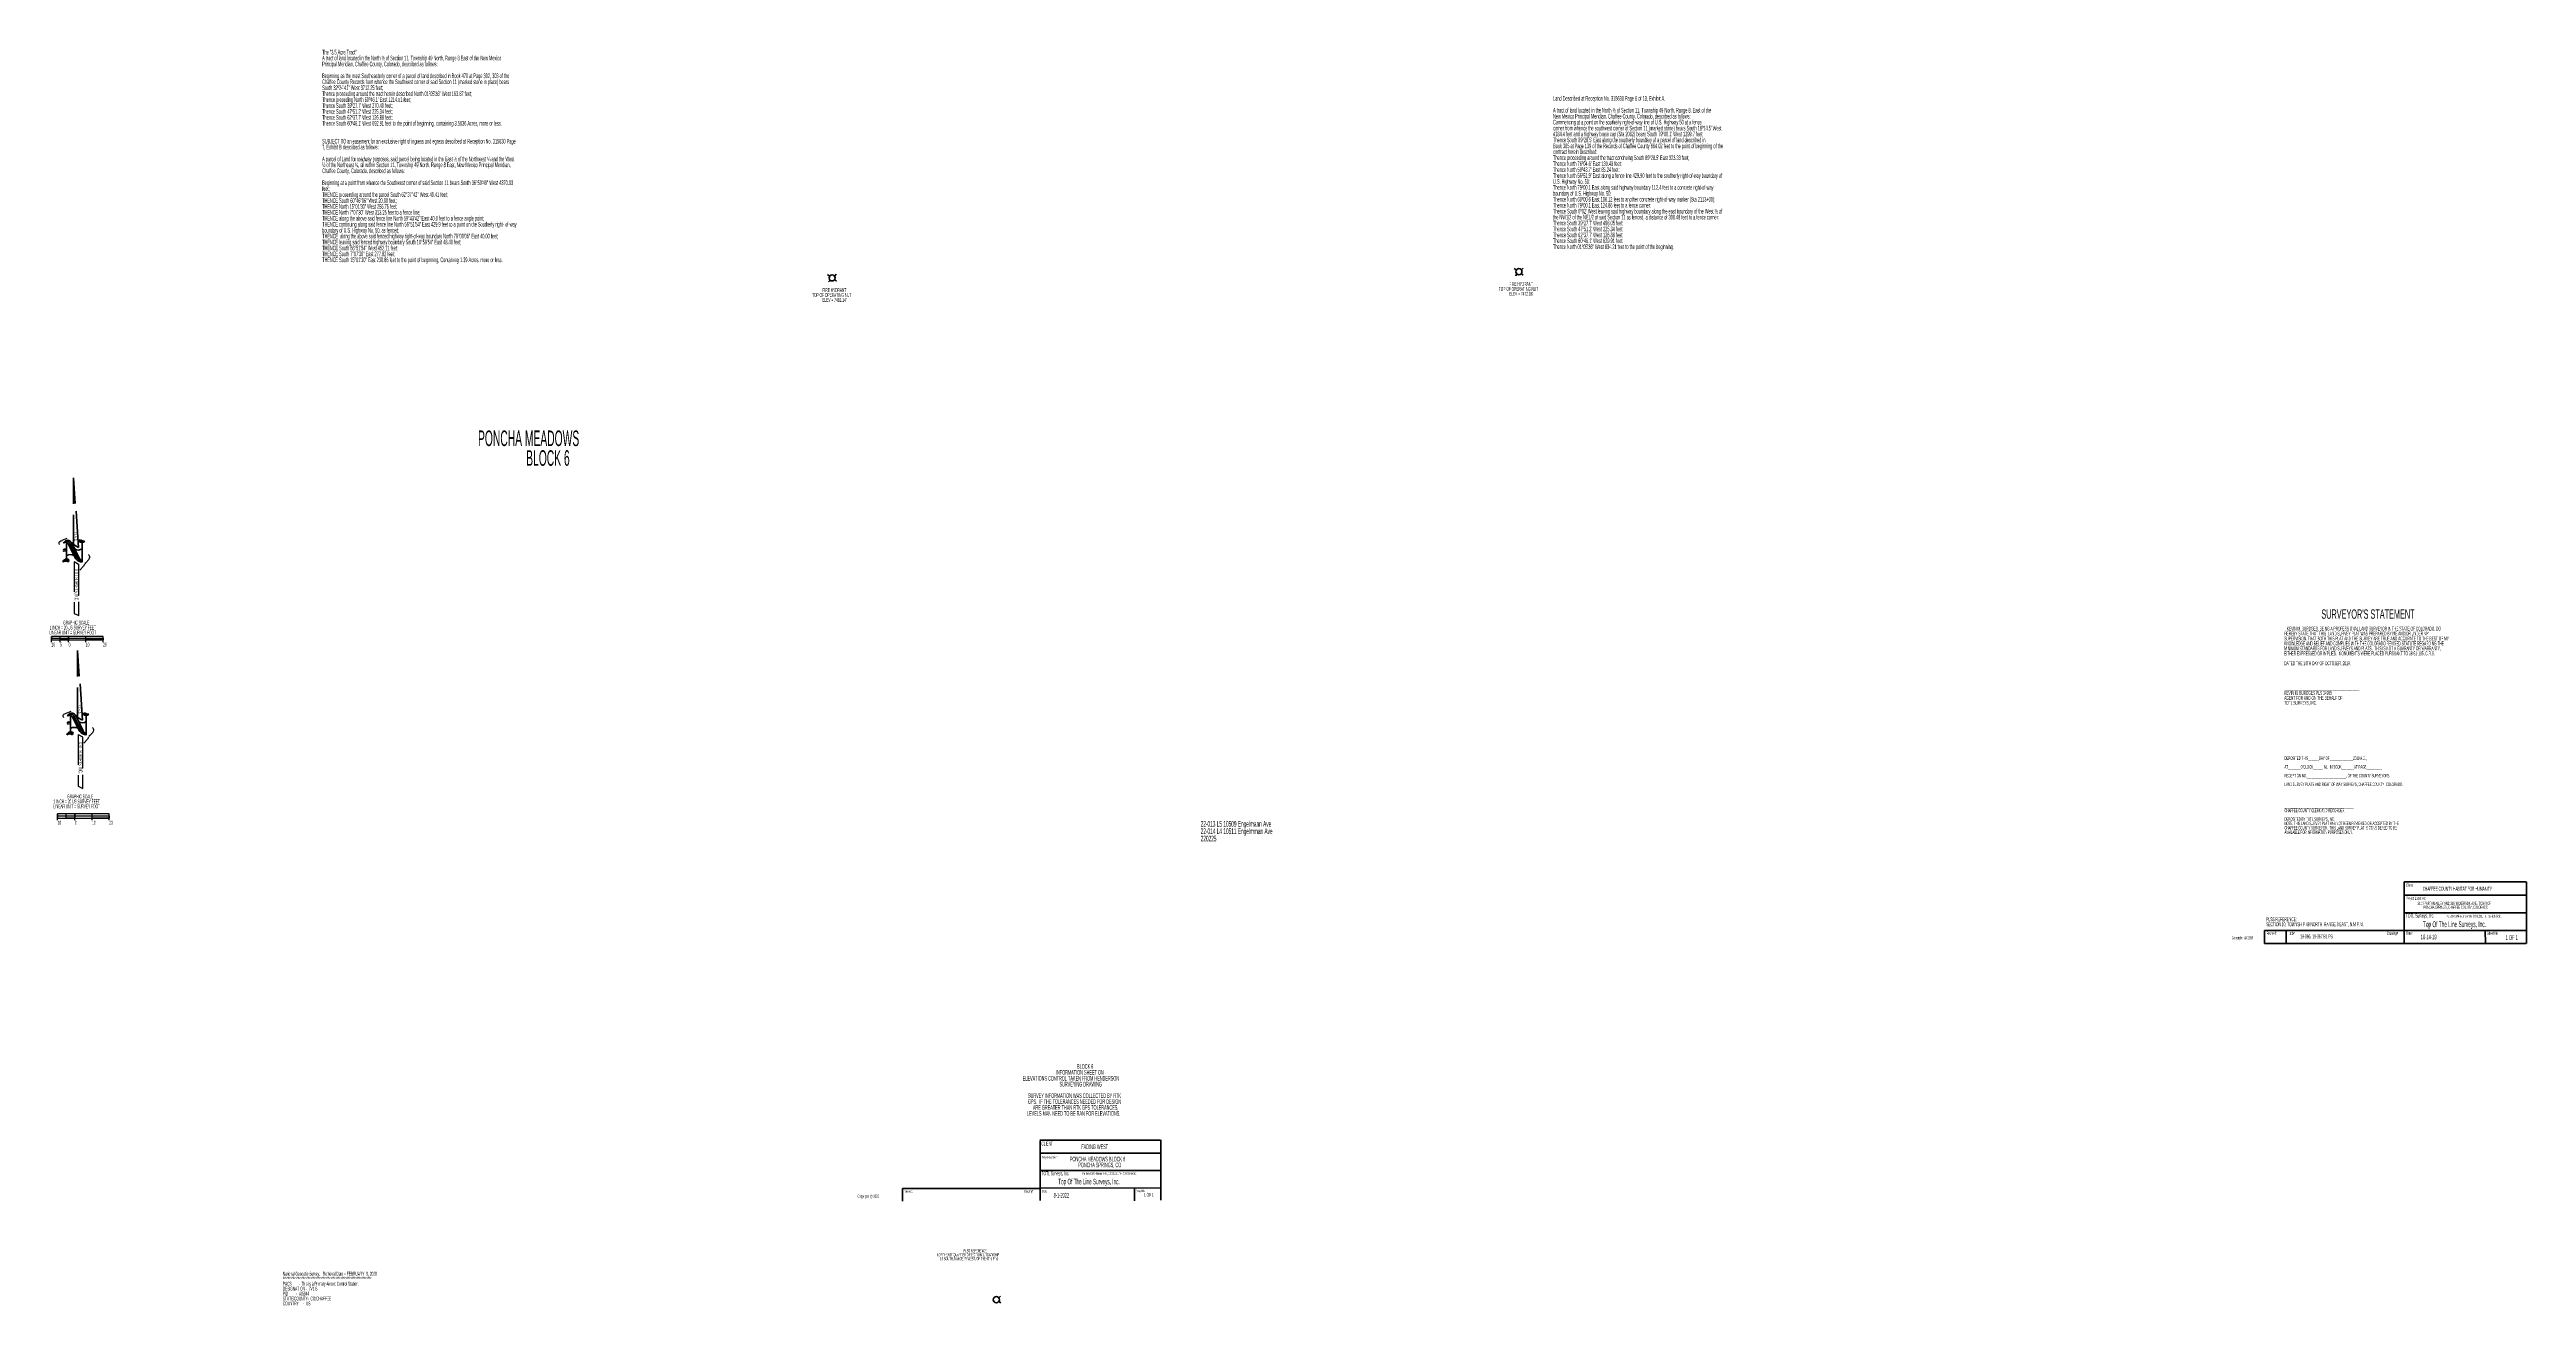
# Model space of a CAD drawing. Extents: x 2835785 to 2851632, y 1243954 to 1251877.
# Drawn here: x 2847688 to 2849847, y 1246560 to 1247655 of the extents above; entities that cross this region are included whole.
import ezdxf

# ---------------------------------------------------------------- set-up
doc = ezdxf.new("R2010")
doc.units = 0
doc.header["$MEASUREMENT"] = 0
for name, color, linetype, true_color in [('Dot_Layer', 7, 'Continuous', 0x000000), ('Layout', 5, 'Continuous', 0x0000ff), ('table', 4, 'Continuous', 0x00ffff), ('Text', 5, 'Continuous', 0x0000ff)]:
    doc.layers.add(name, color=color, linetype=linetype, true_color=true_color)

msp = doc.modelspace()

# ---------------------------------------------------------------- linework, layer by layer
at = {"layer": 'Dot_Layer', "color": 18, "linetype": 'ByBlock', "lineweight": 25, "ltscale": 30, "true_color": 0x000000}
for p, q in [((2847709.8, 1247208.5), (2847713.5, 1247206.3)), ((2847713.3, 1247057.9), (2847717, 1247055.7))]:
    msp.add_line(p, q, dxfattribs=at)
at = {"layer": 'Layout', "color": 18, "linetype": 'ByBlock', "lineweight": 50, "ltscale": 30, "true_color": 0x000000}
for p, q in [((2848372.4, 1247457.5), (2848373.8, 1247459)), ((2848966.1, 1247462.9), (2848964.6, 1247464)), ((2848966.8, 1247459), (2848965.6, 1247457.6)), ((2848970.8, 1247462.8), (2848972.2, 1247464.3)), ((2848970.9, 1247459.4), (2848972.4, 1247458.3)), ((2848367.6, 1247457.5), (2848366.2, 1247458.7)), ((2848368.3, 1247453.6), (2848367.1, 1247452.3)), ((2848372.4, 1247454.1), (2848374, 1247452.9)), ((2848515.5, 1246566.8), (2848516.9, 1246568.3)), ((2848515.6, 1246563.4), (2848517.1, 1246562.3))]:
    msp.add_line(p, q, dxfattribs=at)
at = {"layer": 'Layout', "color": 5, "linetype": 'ByBlock', "lineweight": 50, "ltscale": 30, "true_color": 0x0000ff}
for p, q in [((2847709.1, 1247258.9), (2847709.1, 1247281.6)), ((2847709.2, 1247281.3), (2847710.7, 1247259.2)), ((2847709.1, 1247223.3), (2847709.1, 1247249.3)), ((2847711.4, 1247252.5), (2847713.5, 1247220.9)), ((2847703.1, 1247225.1), (2847703.1, 1247210.7)), ((2847704.5, 1247224), (2847711.1, 1247210.9)), ((2847706.2, 1247224.1), (2847712.5, 1247211.4)), ((2847707.9, 1247224.3), (2847713.7, 1247212.1)), ((2847713.5, 1247220.8), (2847709.2, 1247223.3)), ((2847716.8, 1247225.3), (2847716.8, 1247208.3)), ((2847712.6, 1247108.3), (2847712.6, 1247131)), ((2847712.7, 1247130.7), (2847714.2, 1247108.6)), ((2847712.6, 1247072.7), (2847712.6, 1247098.7)), ((2847714.9, 1247101.9), (2847717, 1247070.3)), ((2847706.6, 1247074.5), (2847706.6, 1247060.1)), ((2847708, 1247073.4), (2847714.6, 1247060.3)), ((2847709.7, 1247073.5), (2847716, 1247060.8)), ((2847711.4, 1247073.7), (2847717.2, 1247061.5)), ((2847717, 1247070.2), (2847712.7, 1247072.7)), ((2847720.3, 1247074.6), (2847720.3, 1247057.6))]:
    msp.add_line(p, q, dxfattribs=at)
at = {"layer": 'Layout', "color": 5, "linetype": 'ByBlock', "lineweight": 25, "ltscale": 30, "true_color": 0x0000ff}
for p, q in [((2847696.6, 1247225), (2847696.7, 1247225.4)), ((2847696.6, 1247224.6), (2847696.6, 1247225)), ((2847697, 1247223.5), (2847696.6, 1247224.5)), ((2847696.7, 1247225.4), (2847696.9, 1247225.8)), ((2847696.9, 1247225.8), (2847697.3, 1247226.1)), ((2847697.3, 1247223.3), (2847697.1, 1247223.4)), ((2847697.3, 1247226.1), (2847698.1, 1247226.5)), ((2847698.2, 1247226.5), (2847699.2, 1247226.9)), ((2847699.2, 1247227.1), (2847703.7, 1247228.8)), ((2847714.2, 1247226.2), (2847715, 1247227.7)), ((2847705.2, 1247210.1), (2847704.7, 1247208.2)), ((2847709.8, 1247208.4), (2847709.8, 1247182.1)), ((2847713.6, 1247206.2), (2847713.6, 1247179.1)), ((2847717.8, 1247204.4), (2847714.6, 1247200.9)), ((2847718.2, 1247205), (2847717.8, 1247204.4)), ((2847718.6, 1247205.6), (2847718.2, 1247205)), ((2847718.4, 1247205.3), (2847719.1, 1247206.5)), ((2847719.3, 1247206.6), (2847719.8, 1247207.4)), ((2847719.9, 1247207.5), (2847722.4, 1247210.3)), ((2847722.2, 1247214.6), (2847722.6, 1247214.3)), ((2847722.7, 1247211.2), (2847722.2, 1247210)), ((2847722.6, 1247214.2), (2847722.9, 1247213.7)), ((2847723, 1247212.2), (2847722.7, 1247211.2)), ((2847722.9, 1247213.7), (2847723.1, 1247212.9)), ((2847723.1, 1247212.8), (2847723, 1247212.2)), ((2847709.8, 1247173.2), (2847709.8, 1247163.4)), ((2847709.8, 1247163.4), (2847713.8, 1247161.4)), ((2847713.8, 1247161.4), (2847713.8, 1247173.3)), ((2847700.1, 1247074.4), (2847700.2, 1247074.8)), ((2847700.1, 1247074), (2847700.1, 1247074.4)), ((2847700.5, 1247072.8), (2847700.1, 1247073.9)), ((2847700.2, 1247074.8), (2847700.4, 1247075.2)), ((2847700.4, 1247075.2), (2847700.8, 1247075.4)), ((2847700.8, 1247072.6), (2847700.6, 1247072.8)), ((2847700.8, 1247075.4), (2847701.6, 1247075.9)), ((2847701.7, 1247075.9), (2847702.7, 1247076.3)), ((2847702.7, 1247076.4), (2847707.2, 1247078.2)), ((2847717.7, 1247075.5), (2847718.5, 1247077.1)), ((2847708.7, 1247059.5), (2847708.2, 1247057.6)), ((2847713.3, 1247057.8), (2847713.3, 1247031.5)), ((2847717.1, 1247055.6), (2847717.1, 1247028.5)), ((2847721.3, 1247053.8), (2847718.1, 1247050.2)), ((2847721.7, 1247054.4), (2847721.3, 1247053.8)), ((2847722.1, 1247054.9), (2847721.7, 1247054.4)), ((2847721.9, 1247054.7), (2847722.6, 1247055.9)), ((2847722.8, 1247056), (2847723.3, 1247056.8)), ((2847723.4, 1247056.8), (2847725.9, 1247059.6)), ((2847725.7, 1247063.9), (2847726.1, 1247063.6)), ((2847726.2, 1247060.5), (2847725.7, 1247059.4)), ((2847726.1, 1247063.6), (2847726.4, 1247063.1)), ((2847726.5, 1247061.6), (2847726.2, 1247060.5)), ((2847726.4, 1247063.1), (2847726.6, 1247062.3)), ((2847726.6, 1247062.2), (2847726.5, 1247061.6)), ((2847713.3, 1247022.5), (2847713.3, 1247012.8)), ((2847713.3, 1247012.8), (2847717.3, 1247010.8)), ((2847717.3, 1247010.8), (2847717.3, 1247022.7))]:
    msp.add_line(p, q, dxfattribs=at)
at = {"layer": 'Layout', "color": 5, "linetype": 'ByBlock', "ltscale": 30, "true_color": 0x0000ff}
for p, q in [((2847689.9, 1247138.3), (2847689.9, 1247143.2)), ((2847689.9, 1247140.2), (2847689.9, 1247143.2)), ((2847689.9, 1247141.7), (2847734.9, 1247141.7)), ((2847697.4, 1247138.3), (2847697.4, 1247143.2)), ((2847697.4, 1247140.2), (2847697.4, 1247143.2)), ((2847704.9, 1247138.3), (2847704.9, 1247143.2)), ((2847704.9, 1247140.2), (2847704.9, 1247143.2)), ((2847719.9, 1247138.3), (2847719.9, 1247143.2)), ((2847734.9, 1247138.3), (2847734.9, 1247143.2)), ((2847695.3, 1246983), (2847695.3, 1246988.8)), ((2847695.3, 1246984.8), (2847695.3, 1246988.8)), ((2847695.3, 1246986.8), (2847740.3, 1246986.8)), ((2847702.8, 1246984.8), (2847702.8, 1246988.8)), ((2847710.3, 1246983), (2847710.3, 1246988.8)), ((2847710.3, 1246984.8), (2847710.3, 1246988.8)), ((2847725.3, 1246983), (2847725.3, 1246988.8)), ((2847740.3, 1246983), (2847740.3, 1246988.8))]:
    msp.add_line(p, q, dxfattribs=at)
at = {"layer": 'Layout', "color": 5, "linetype": 'ByBlock', "lineweight": 80, "ltscale": 30, "true_color": 0x0000ff}
for p, q in [((2849846.3, 1246929.4), (2849739.9, 1246929.4)), ((2849739.9, 1246929.4), (2849739.9, 1246875.6)), ((2849846.5, 1246875.6), (2849846.5, 1246929.3)), ((2849846.3, 1246917.8), (2849739.9, 1246917.8)), ((2849846.3, 1246902.5), (2849739.9, 1246902.5)), ((2849695, 1246887.1), (2849618.4, 1246887.1)), ((2849618.4, 1246887.1), (2849618.4, 1246875.6)), ((2849637.3, 1246875.3), (2849637.3, 1246886.8)), ((2849739.9, 1246887.1), (2849694.4, 1246887.1)), ((2849846.6, 1246887.1), (2849739.9, 1246887.1)), ((2849810.8, 1246875.6), (2849810.7, 1246887.1)), ((2849618.4, 1246875.6), (2849694.4, 1246875.6)), ((2849694.4, 1246875.6), (2849739.9, 1246875.6)), ((2849739.9, 1246875.6), (2849846.3, 1246875.6)), ((2848656.1, 1246704.3), (2848551.1, 1246704.3)), ((2848551.5, 1246703.5), (2848551.4, 1246651.5)), ((2848656.6, 1246652), (2848656.6, 1246704.5)), ((2848656.2, 1246692.8), (2848551.2, 1246692.8)), ((2848507.1, 1246662.2), (2848431.5, 1246662.2)), ((2848431.5, 1246662.2), (2848431.5, 1246651)), ((2848551.5, 1246662.2), (2848506.5, 1246662.2)), ((2848656.2, 1246677.8), (2848551.2, 1246677.8)), ((2848656.5, 1246662.8), (2848551.2, 1246662.4)), ((2848633.7, 1246651.4), (2848633.6, 1246662.6))]:
    msp.add_line(p, q, dxfattribs=at)
at = {"layer": 'Layout', "color": 5, "linetype": 'ByBlock', "ltscale": 30, "true_color": 0x0000ff}
for points in [[(2847689.9, 1247140.2), (2847734.9, 1247140.2), (2847734.9, 1247143.2), (2847689.9, 1247143.2), (2847689.9, 1247140.2)], [(2847689.9, 1247141.7), (2847697.4, 1247141.7), (2847697.4, 1247143.2), (2847689.9, 1247143.2), (2847689.9, 1247141.7)], [(2847697.4, 1247141.7), (2847704.9, 1247141.7), (2847704.9, 1247140.2), (2847697.4, 1247140.2), (2847697.4, 1247141.7)], [(2847704.9, 1247141.7), (2847719.9, 1247141.7), (2847719.9, 1247143.2), (2847704.9, 1247143.2), (2847704.9, 1247141.7)], [(2847719.9, 1247141.7), (2847734.9, 1247141.7), (2847734.9, 1247140.2), (2847719.9, 1247140.2), (2847719.9, 1247141.7)], [(2847695.3, 1246984.8), (2847740.3, 1246984.8), (2847740.3, 1246988.8), (2847695.3, 1246988.8), (2847695.3, 1246984.8)], [(2847695.3, 1246986.8), (2847702.8, 1246986.8), (2847702.8, 1246988.8), (2847695.3, 1246988.8), (2847695.3, 1246986.8)], [(2847702.8, 1246986.8), (2847710.3, 1246986.8), (2847710.3, 1246984.8), (2847702.8, 1246984.8), (2847702.8, 1246986.8)], [(2847710.3, 1246986.8), (2847725.3, 1246986.8), (2847725.3, 1246988.8), (2847710.3, 1246988.8), (2847710.3, 1246986.8)], [(2847725.3, 1246986.8), (2847740.3, 1246986.8), (2847740.3, 1246984.8), (2847725.3, 1246984.8), (2847725.3, 1246986.8)]]:
    msp.add_lwpolyline(points, dxfattribs=at)
at = {"layer": 'Layout', "color": 18, "linetype": 'ByBlock', "lineweight": 50, "ltscale": 30, "true_color": 0x000000}
for centre in [(2848968.6, 1247461.2), (2848370.2, 1247455.8), (2848513.3, 1246565.2)]:
    msp.add_circle(centre, 2.66, dxfattribs=at)
at = {"layer": 'Layout', "color": 5, "linetype": 'ByBlock', "lineweight": 50, "ltscale": 30, "true_color": 0x0000ff}
for centre, radius, start, end in [((2847705.8, 1247221.8), 6.08, 122.9934, 153.5057), ((2847703.2, 1247222.8), 3.31, 23.7858, 149.2587), ((2847702.2, 1247222.7), 2.62, 30.8007, 136.0702), ((2847703.9, 1247223), 4.11, 79.4895, 110.4107), ((2847702.4, 1247220.9), 6.57, 31.7455, 69.9288), ((2847716.5, 1247228.8), 3.54, 228.1797, 312.632), ((2847717.3, 1247229.6), 3.81, 224.9575, 295.0171), ((2847718.6, 1247230.9), 4.75, 222.4226, 274.4377), ((2847703.2, 1247207.2), 3.54, 56.3207, 163.4018), ((2847702.3, 1247204.1), 4.79, 59.4021, 121.0317), ((2847703, 1247206), 3.81, 58.11, 144.1977), ((2847706.3, 1247207.1), 7.5, 63.7832, 115.6677), ((2847713.3, 1247224.5), 5.89, 237.7244, 306.5077), ((2847716.5, 1247215), 6.76, 217.2673, 272.7345), ((2847719.8, 1247216.9), 9.11, 216.5471, 250.3648), ((2847729, 1247221.3), 17.8, 211.1163, 226.9444), ((2847709.3, 1247071.1), 6.08, 122.9934, 153.5057), ((2847706.7, 1247072.2), 3.31, 23.7858, 149.2587), ((2847705.7, 1247072), 2.62, 30.8007, 136.0702), ((2847707.4, 1247072.4), 4.11, 79.4895, 110.4107), ((2847705.9, 1247070.3), 6.57, 31.7455, 69.9288), ((2847720, 1247078.1), 3.54, 228.1797, 312.632), ((2847720.8, 1247079), 3.81, 224.9575, 295.0171), ((2847722.1, 1247080.3), 4.75, 222.4226, 274.4377), ((2847706.7, 1247056.6), 3.54, 56.3207, 163.4018), ((2847705.8, 1247053.5), 4.79, 59.4021, 121.0317), ((2847706.5, 1247055.3), 3.81, 58.11, 144.1977), ((2847709.8, 1247056.5), 7.5, 63.7832, 115.6677), ((2847716.8, 1247073.9), 5.89, 237.7244, 306.5077), ((2847720, 1247064.4), 6.76, 217.2673, 272.7345), ((2847723.3, 1247066.2), 9.11, 216.5471, 250.3648), ((2847732.5, 1247070.7), 17.8, 211.1163, 226.9444)]:
    msp.add_arc(centre, radius, start, end, dxfattribs=at)
at = {"layer": 'Layout', "color": 5, "linetype": 'ByBlock', "lineweight": 25, "ltscale": 30, "true_color": 0x0000ff}
for centre, radius, start, end in [((2847705.8, 1247218.2), 5.57, 170.5733, 188.4775), ((2847701.7, 1247215.4), 3.57, 67.5387, 114.2002), ((2847701.7, 1247216.3), 3.07, 63.4349, 116.5651), ((2847701.7, 1247214.6), 3.07, 63.4349, 116.5651), ((2847709.3, 1247067.5), 5.57, 170.5733, 188.4775), ((2847705.2, 1247064.8), 3.57, 67.5387, 114.2002), ((2847705.2, 1247065.7), 3.07, 63.4349, 116.5651), ((2847705.2, 1247063.9), 3.07, 63.4349, 116.5651)]:
    msp.add_arc(centre, radius, start, end, dxfattribs=at)

# ---------------------------------------------------------------- texts
at = {"layer": 'Layout'}
for s, height, width, p in [('The "3.5 Acre Tract" ', 4.073, 0.494032, (2847925.8, 1247650.5)), ('A tract of land located in the North ½ of Section 11, Township 49 North, Range 8 East of the New Mexico ', 4.0733, 0.494032, (2847925.8, 1247645.4)), ('Principal Meridian, Chaffee County, Colorado, described as follows:', 4.073, 0.494032, (2847925.8, 1247640.2)), ('Beginning as the most Southeasterly corner of a parcel of land described in Book 470 at Page 302, 303 of the ', 4.0733, 0.494032, (2847925.8, 1247629.9)), ('South 32º24\'41" West 3712.25 feet; ', 4.073, 0.494032, (2847925.8, 1247619.5)), ('Thence proceeding around the tract herein described North 01º05\'36" West 163.87 feet;', 4.073, 0.494032, (2847925.8, 1247614.3)), ("Thence preceding North 60º46.1' East 1214.o1 feet;", 4.073, 0.494032, (2847925.8, 1247609.2)), ('Chaffee County Records from whence the Southwest corner of said Section 11 (marked stone in place) bears ', 4.0733, 0.494032, (2847925.8, 1247624.7)), ('Land Described at Reception No. 315630 Page 6 of 13, Exhibit A.', 4.073, 0.494032, (2848998.4, 1247610.2)), ("Thence South 39º27.7' West 270.40 feet;", 4.073, 0.494032, (2847925.8, 1247604)), ("Thence South 47º51.2' West 225.34 feet;", 4.073, 0.494032, (2847925.8, 1247598.8)), ("Thence South 62º37.7' West 126.88 feet;", 4.073, 0.494032, (2847925.8, 1247593.6)), ("Thence South 60º46.1' West 692.91 feet to the point of beginning, containing 3.5036 Acres, more or less.", 4.0733, 0.494032, (2847925.8, 1247588.5)), ('A tract of land located in the North ½ of Section 11, Township 49 North, Range 8. East of the ', 4.073, 0.494032, (2848998.4, 1247599.9)), ('Commencing at a point on the southerly right-of-way line of U.S. Highway 50 at a fence ', 4.073, 0.494032, (2848998.4, 1247589.5)), ("corner from whence the southwest corner of Section 11 (marked stone) bears South 18º14.5' West ", 4.073, 0.494032, (2848998.4, 1247584.3)), ('New Mexico Principal Meridian, Chaffee County, Colorado, described as follows:', 4.073, 0.494032, (2848998.4, 1247594.7)), ('SUBJECT TO an easement for an exclusive right of ingress and egress described at Reception No. 315630 Page ', 4.0733, 0.494032, (2847925.8, 1247572.9)), ('7, Exhibit B described as follows: ', 4.073, 0.494032, (2847925.8, 1247567.8)), ("4184.4 feet and a highway brass cap (Sta 2082) bears South 79º00.1' West 1299.7 feet:", 4.073, 0.494032, (2848998.4, 1247579.2)), ("Thence South 89º28.5' East along the southerly boundary of a parcel of land described in ", 4.073, 0.494032, (2848998.4, 1247574)), ('contract herein described:', 4.073, 0.494032, (2848998.4, 1247563.7)), ('Book 385 at Page 139 of the Records of Chaffee County 664.02 feet to the point of beginning of the ', 4.073, 0.494032, (2848998.4, 1247568.8)), ('A parcel of Land for roadway purposes, said parcel being located in the East ½ of the Northwest ¼ and the West ', 4.0733, 0.494032, (2847925.8, 1247557.4)), ('½ of the Northeast ¼, all within Section 11, Township 49 North, Range 8 East, New Mexico Principal Meridian, ', 4.0733, 0.494032, (2847925.8, 1247552.3)), ('Chaffee County, Colorado, described as follows:', 4.073, 0.494032, (2847925.8, 1247547.1)), ("Thence proceeding around the tract continuing South 89º28.5' East 323.33 feet,", 4.073, 0.494032, (2848998.4, 1247558.5)), ("Thence North 76º04.6' East 139.43 feet:", 4.073, 0.494032, (2848998.4, 1247553.3)), ("Thence North 59º43.7' East 85.24 feet:", 4.073, 0.494032, (2848998.4, 1247548.1)), ("Thence North 56º51.9' East along a fence line 429.90 feet to the southerly right-of-way boundary of ", 4.073, 0.494032, (2848998.4, 1247543)), ('feet;  ', 4.07, 0.494032, (2847925.8, 1247531.6)), ('THENCE proceeding around the parcel South 62%%D37"42" West 40.41 feet;  ', 4.073, 0.494032, (2847925.8, 1247526.4)), ('THENCE South 60%%D46"06" West 20.00 feet;  ', 4.073, 0.494032, (2847925.8, 1247521.2)), ('Beginning at a point from whence the Southwest corner of said Section 11 bears South 36%%D59\'49" West 4370.93 ', 4.0733, 0.494032, (2847925.8, 1247536.7)), ('Thence North 79º00.1 East along said highway boundary 112.4 feet to a concrete right-of-way ', 4.073, 0.494032, (2848998.4, 1247532.6)), ('Thence North 60º00.6 East 106.12 feet to another concrete right-of-way marker (Sta 2113+00):', 4.073, 0.494032, (2848998.4, 1247522.3)), ('U.S. Highway No. 50:', 4.073, 0.494032, (2848998.4, 1247537.8)), ('boundary of U.S. Highway No. 50:', 4.073, 0.494032, (2848998.4, 1247527.4)), ('THENCE North 15%%D01\'30" West 256.76 feet;  ', 4.073, 0.494032, (2847925.8, 1247516)), ('THENCE North 7%%D07\'30" West 313.25 feet to a fence line;  ', 4.073, 0.494032, (2847925.8, 1247510.9)), ('THENCE along the above said fence line North 59%%D43\'42" East 40.0 feet to a fence angle point;  ', 4.073, 0.494032, (2847925.8, 1247505.7)), ('THENCE continuing along said fence line North 56%%D51\'54" East 429.9 feet to a point on the Southerly right- of-way ', 4.0733, 0.494032, (2847925.8, 1247500.5)), ('Thence North 79º00.1 East 124.86 feet to a fence corner:', 4.073, 0.494032, (2848998.4, 1247517.1)), ("Thence South 0º02' West leaving said highway boundary along the east boundary of the West ½ of ", 4.073, 0.494032, (2848998.4, 1247511.9)), ('the NW1/2 of the NE1/2 of said Section 11 as fenced, a distance of 308.48 feet to a fence corner:', 4.073, 0.494032, (2848998.4, 1247506.7)), ("Thence South 39º27.7' West 498.05 feet:", 4.073, 0.494032, (2848998.4, 1247501.6)), ('THENCE  along the above said fenced highway right-of-way boundary North 79%%D00\'06" East 40.00 feet;  ', 4.0733, 0.494032, (2847925.8, 1247490.2)), ('THENCE leaving said fenced highway boundary South 10%%D59\'54" East 48.40 feet;  ', 4.073, 0.494032, (2847925.8, 1247485)), ('THENCE South 56%%D51\'54" West 452.11 feet; ', 4.073, 0.494032, (2847925.8, 1247479.8)), ('boundary of U.S. Highway No. 50, as fenced;  ', 4.073, 0.494032, (2847925.8, 1247495.3)), ("Thence South 47º51.2' West 225.34 feet:", 4.073, 0.494032, (2848998.4, 1247496.4)), ("Thence South 62º37.7' West 126.88 feet:", 4.073, 0.494032, (2848998.4, 1247491.2)), ("Thence South 60º46.1' West 629.91 feet:", 4.073, 0.494032, (2848998.4, 1247486.1)), ('Thence North 01º05\'36" West 834.21 feet to the point of the beginning.', 4.073, 0.494032, (2848998.4, 1247480.9)), ('THENCE South 7%%D07\'30" East 277.82 feet; ', 4.073, 0.494032, (2847925.8, 1247474.7)), ('THENCE South 15%%D01\'30" East 230.86 feet to the point of beginning, Containing 1.39 Acres, more or less.', 4.0733, 0.494032, (2847925.8, 1247469.5)), ('TOP OF OPERATING NUT', 3.395, 0.493735, (2848352.7, 1247439.2)), ("ELEV = 7481.14'", 3.395, 0.493735, (2848361.6, 1247434.9)), ('FIRE HYDRANT', 3.395, 0.493735, (2848361.8, 1247443.5)), ('TOP OF OPERATING NUT', 3.395, 0.493735, (2848951.1, 1247444.5)), ("ELEV = 7472.06'", 3.395, 0.493735, (2848960, 1247440.2)), ('FIRE HYDRANT', 3.395, 0.493735, (2848960.2, 1247448.8)), ('PONCHA MEADOWS', 13.578, 0.493958, (2848061.6, 1247309.2)), ('BLOCK 6', 13.58, 0.493958, (2848103.6, 1247292)), ('GRAPHIC SCALE', 3.395, 0.493735, (2847700.1, 1247153.6)), ("SURVEYOR'S STATEMENT", 8.147, 0.535477, (2849667.9, 1247158.7)), ('LINEAR UNIT = SURVEY FOOT', 3.395, 0.493735, (2847688.1, 1247145)), ('1 INCH = 20 US SURVEY FEET', 3.395, 0.493735, (2847688.3, 1247149.3)), ('10', 3.39, 0.493735, (2847689.9, 1247134.5)), ('5', 3.39, 0.493735, (2847697.4, 1247134.5)), ('0', 3.39, 0.493735, (2847704.9, 1247134.5)), ('10', 3.39, 0.493735, (2847719.9, 1247134.5)), ('20', 3.39, 0.493735, (2847734.9, 1247134.5)), ('SUPERVISION, THAT BOTH THIS PLAT AND THE SURVEY ARE TRUE AND ACCURATE TO THE BEST OF MY ', 3.395, 0.493735, (2849635.5, 1247139.8)), ('I, KEVIN M. BURDGES, BEING A PROFESSIONAL LAND SURVEYOR IN THE STATE OF COLORADO, DO ', 3.395, 0.493735, (2849635.5, 1247148.4)), ('HEREBY STATE THAT THIS  LAND SURVEY PLAT WAS PREPARED BY ME AND/OR UNDER MY ', 3.395, 0.493735, (2849635.5, 1247144.1)), ('KNOWLEDGE AND BELIEF AND COMPLIES WITH THE COLORADO REVISED STATUTE REGARDING THE ', 3.395, 0.493735, (2849635.5, 1247135.5)), ('MINIMUM STANDARDS FOR LAND SURVEYS AND PLATS.  THIS IS NOT A GUARANTY OR WARRANTY, ', 3.395, 0.493735, (2849635.5, 1247131.2)), ('EITHER EXPRESSED OR IMPLIED.  MONUMENTS WERE PLACED PURSUANT TO 38-51-105, C.R.S.', 3.395, 0.493735, (2849635.5, 1247126.8)), ('DATED THE 14TH DAY OF OCTOBER, 2019.', 3.395, 0.493735, (2849635.5, 1247118.2)), ('__________________________________________', 3.395, 0.493735, (2849635.5, 1247096.6)), ('KEVIN M. BURDGES PLS 34985', 3.395, 0.493735, (2849635.5, 1247092.3)), ('AGENT FOR AND ON THE BEHALF OF', 3.395, 0.493735, (2849635.5, 1247088)), ('TOTL SURVEYS, INC.', 3.395, 0.493735, (2849635.5, 1247083.7)), ("AT________O'CLOCK______. M.,  IN BOOK________AT PAGE__________ ", 2.987, 0.493897, (2849635.7, 1247028.1)), ('DEPOSITED THIS_______DAY OF_______________2019 A.D., ', 2.987, 0.493897, (2849635.7, 1247035.7)), ('GRAPHIC SCALE', 3.395, 0.493735, (2847703.6, 1247002.1)), ('RECEPTION NO._________________________, OF THE COUNTY SURVEYORS', 2.987, 0.493897, (2849635.7, 1247020.5)), ('LAND SURVEY PLATS AND RIGHT OF WAY SURVEYS, CHAFFEE COUNTY, COLORADO.', 2.987, 0.493897, (2849635.7, 1247012.9)), ('LINEAR UNIT = SURVEY FOOT', 3.395, 0.493735, (2847691.5, 1246993.5)), ('1 INCH = 20 US SURVEY FEET', 3.395, 0.493735, (2847691.7, 1246997.8)), ('____________________________________________', 2.987, 0.493897, (2849635.7, 1246993.9)), ('CHAFFEE COUNTY CLERK AND RECORDER', 2.987, 0.493897, (2849635.7, 1246990.1)), ('DEPOSITED BY TOTL SURVEYS, INC.', 2.987, 0.493897, (2849635.7, 1246982.6)), ('10', 3.39, 0.493735, (2847695.3, 1246979.2)), ('0', 3.39, 0.493735, (2847710.3, 1246979.2)), ('10', 3.39, 0.493735, (2847725.3, 1246979.2)), ('20', 3.39, 0.493735, (2847740.3, 1246979.2)), ('22-013 L5 10509 Engelmann Ave', 5.005, 0.493794, (2848691.3, 1246977.4)), ('22-014 L4 10511 Engelmman Ave', 5.005, 0.493794, (2848691.3, 1246971)), ('220225', 5.01, 0.493794, (2848691.3, 1246964.6)), ('AVAILABLE FOR INFORMATION PURPOSES ONLY.', 2.987, 0.493897, (2849635.7, 1246971.2)), ('NOTE: THIS LAND SURVEY PLAT HAS NOT BEEN REVIEWED OR ACCEPTED BY THE ', 2.987, 0.493897, (2849635.7, 1246978.8)), ('CHAFFEE COUNTY SURVEYOR.  THIS LAND SURVEY PLAT IS CONSIDERED TO BE ', 2.987, 0.493897, (2849635.7, 1246975)), ('Client:', 2.78, 0.494172, (2849741.5, 1246925.2)), ('CHAFFEE COUNTY HABITAT FOR HUMANITY', 3.395, 0.493735, (2849756.2, 1246921.7)), ('PLSS REFERENCE: ', 3.477, 0.493881, (2849619.8, 1246895.1)), ('TOTL Surveys, Inc.', 3.477, 0.493881, (2849741.5, 1246898.2)), ('Project Location:', 2.78, 0.494172, (2849741.6, 1246913.7)), ('310 SPARTAN ALLEY AND 318 NICKERSON AVE., TOWN OF ', 2.715, 0.494403, (2849751.7, 1246909.3)), ('PONCHA SPRINGS, CHAFFEE COUNTY, COLORADO.', 2.715, 0.494403, (2849756.8, 1246905.9)), ('Po. Box 5146- Buena Vista, CO 81211, Tel. 719-395-6630.', 2.223, 0.49438, (2849776.8, 1246898.4)), ('Copyright  @ 2019', 2.715, 0.494403, (2849589.8, 1246879.3)), ('SECTION 10, TOWNSHIP 49 NORTH, RANGE 8 EAST, N.M.P.M.', 3.477, 0.493881, (2849619.8, 1246890.7)), ('Revised:', 2.78, 0.494172, (2849620.2, 1246883.2)), ('Job#', 2.78, 0.494172, (2849639.8, 1246883)), ('19-066, 19-067 BL PS', 3.477, 0.493881, (2849649.4, 1246880.1)), ('Drawing#', 2.78, 0.494172, (2849725.1, 1246883.1)), ('Date:', 2.78, 0.494172, (2849741.8, 1246883.2)), ('10-14-19', 4.17, 0.493687, (2849754.5, 1246879.3)), ('Top Of The Line Surveys, Inc.', 5.005, 0.493794, (2849756.4, 1246889.9)), ('Sheet No.', 2.78, 0.494172, (2849812.2, 1246883.2)), ('1 OF 1', 4.17, 0.493687, (2849828.5, 1246878.7)), ('BLOCK 6', 4.07, 0.494032, (2848583.6, 1246766.5)), ('ELEVATIONS CONTROL TAKEN FROM HENDERSON ', 4.073, 0.494032, (2848536.3, 1246756.1)), ('INFORMATION SHEET ON', 4.073, 0.494032, (2848565.2, 1246761.3)), ('SURVEYING DRAWING', 4.073, 0.494032, (2848568.3, 1246751)), ('LEVELS MAN NEED TO BE RAN FOR ELEVATIONS.  ', 4.073, 0.494032, (2848539.9, 1246725.5)), ('SURVEY INFORMATION WAS COLLECTED BY RTK ', 4.073, 0.494032, (2848540.8, 1246741)), ('GPS.  IF THE TOLERANCES NEEDED FOR DESIGN ', 4.073, 0.494032, (2848540.8, 1246735.8)), ('ARE GREATER THAN RTK GPS TOLERANCES, ', 4.073, 0.494032, (2848545.1, 1246730.7)), ('CLIENT:', 3.39, 0.493735, (2848552.6, 1246699.5)), ('Project Location:', 2.173, 0.494096, (2848553.2, 1246688.3)), ('PONCHA MEADOWS BLOCK 6', 4.073, 0.494032, (2848577.4, 1246685.7)), ('PONCHA SPRINGS, CO', 4.073, 0.494032, (2848584.7, 1246680.6)), ('FADING WEST', 4.073, 0.494032, (2848587.3, 1246696.5)), ('Revised:', 2.17, 0.494096, (2848433.2, 1246658.6)), ('Drawing#', 2.17, 0.494096, (2848537.8, 1246658.6)), ('TOTL Surveys, Inc.', 3.395, 0.493735, (2848552.7, 1246673.6)), ('Date:', 2.17, 0.494096, (2848553.3, 1246658.6)), ('Top Of The Line Surveys, Inc.', 4.888, 0.493785, (2848567.2, 1246665.7)), ('Po. Box 5146- Buena Vista, CO 81211, Tel. 719-395-6630.', 2.173, 0.494096, (2848588.4, 1246674.1)), ('Sheet No.', 2.17, 0.494096, (2848635, 1246658.9)), ('Copyright  @ 2022', 2.715, 0.494403, (2848392.3, 1246654)), ('8-1-2022', 4.07, 0.494032, (2848563.2, 1246654.2)), ('1 OF 1', 3.39, 0.493735, (2848641.9, 1246654.9)), ('NORTHEAST QUARTER OFSECTION 1, TOWNSHIP ', 2.715, 0.494403, (2848461.4, 1246603)), ('14 SOUTH, RANGE 79 WEST, OF THE 6TH. P.M.', 2.715, 0.494403, (2848464.3, 1246599.6)), ('PLSS REFERENCE', 2.715, 0.494403, (2848484.7, 1246606.5))]:
    msp.add_text(s, height=height, dxfattribs=dict(at, width=width)).set_placement(p)
at = {"layer": 'table', "width": 0.493735}
for s, p in [('***********************************************************************', (2847891.5, 1246581.8)), ('National Geodetic Survey,   Retrieval Date = FEBRUARY  9, 2020', (2847891.5, 1246586.1)), ('PACS        -  This is a Primary Airport Control Station.', (2847891.5, 1246577.4)), ('DESIGNATION -  7V1 B', (2847891.5, 1246573.1)), ('STATE/COUNTY-  CO/CHAFFEE', (2847891.5, 1246564.5)), ('COUNTRY     -  US', (2847891.5, 1246560.2)), ('PID         -  AI5944', (2847891.5, 1246568.8))]:
    msp.add_text(s, height=3.395, dxfattribs=at).set_placement(p)
at = {"layer": 'Text', "width": 0.493735}
for s, height, p in [('U.S.A.', 3.39, (2847709.2, 1247233.9)), ('TOTL SURVEYS, INC.', 3.395, (2847710.1, 1247202.7)), ('U.S.A.', 3.39, (2847712.7, 1247083.3)), ('TOTL SURVEYS, INC.', 3.395, (2847713.6, 1247052.1))]:
    msp.add_text(s, height=height, rotation=269.9784, dxfattribs=at).set_placement(p)

doc.saveas('drawing.dxf')
